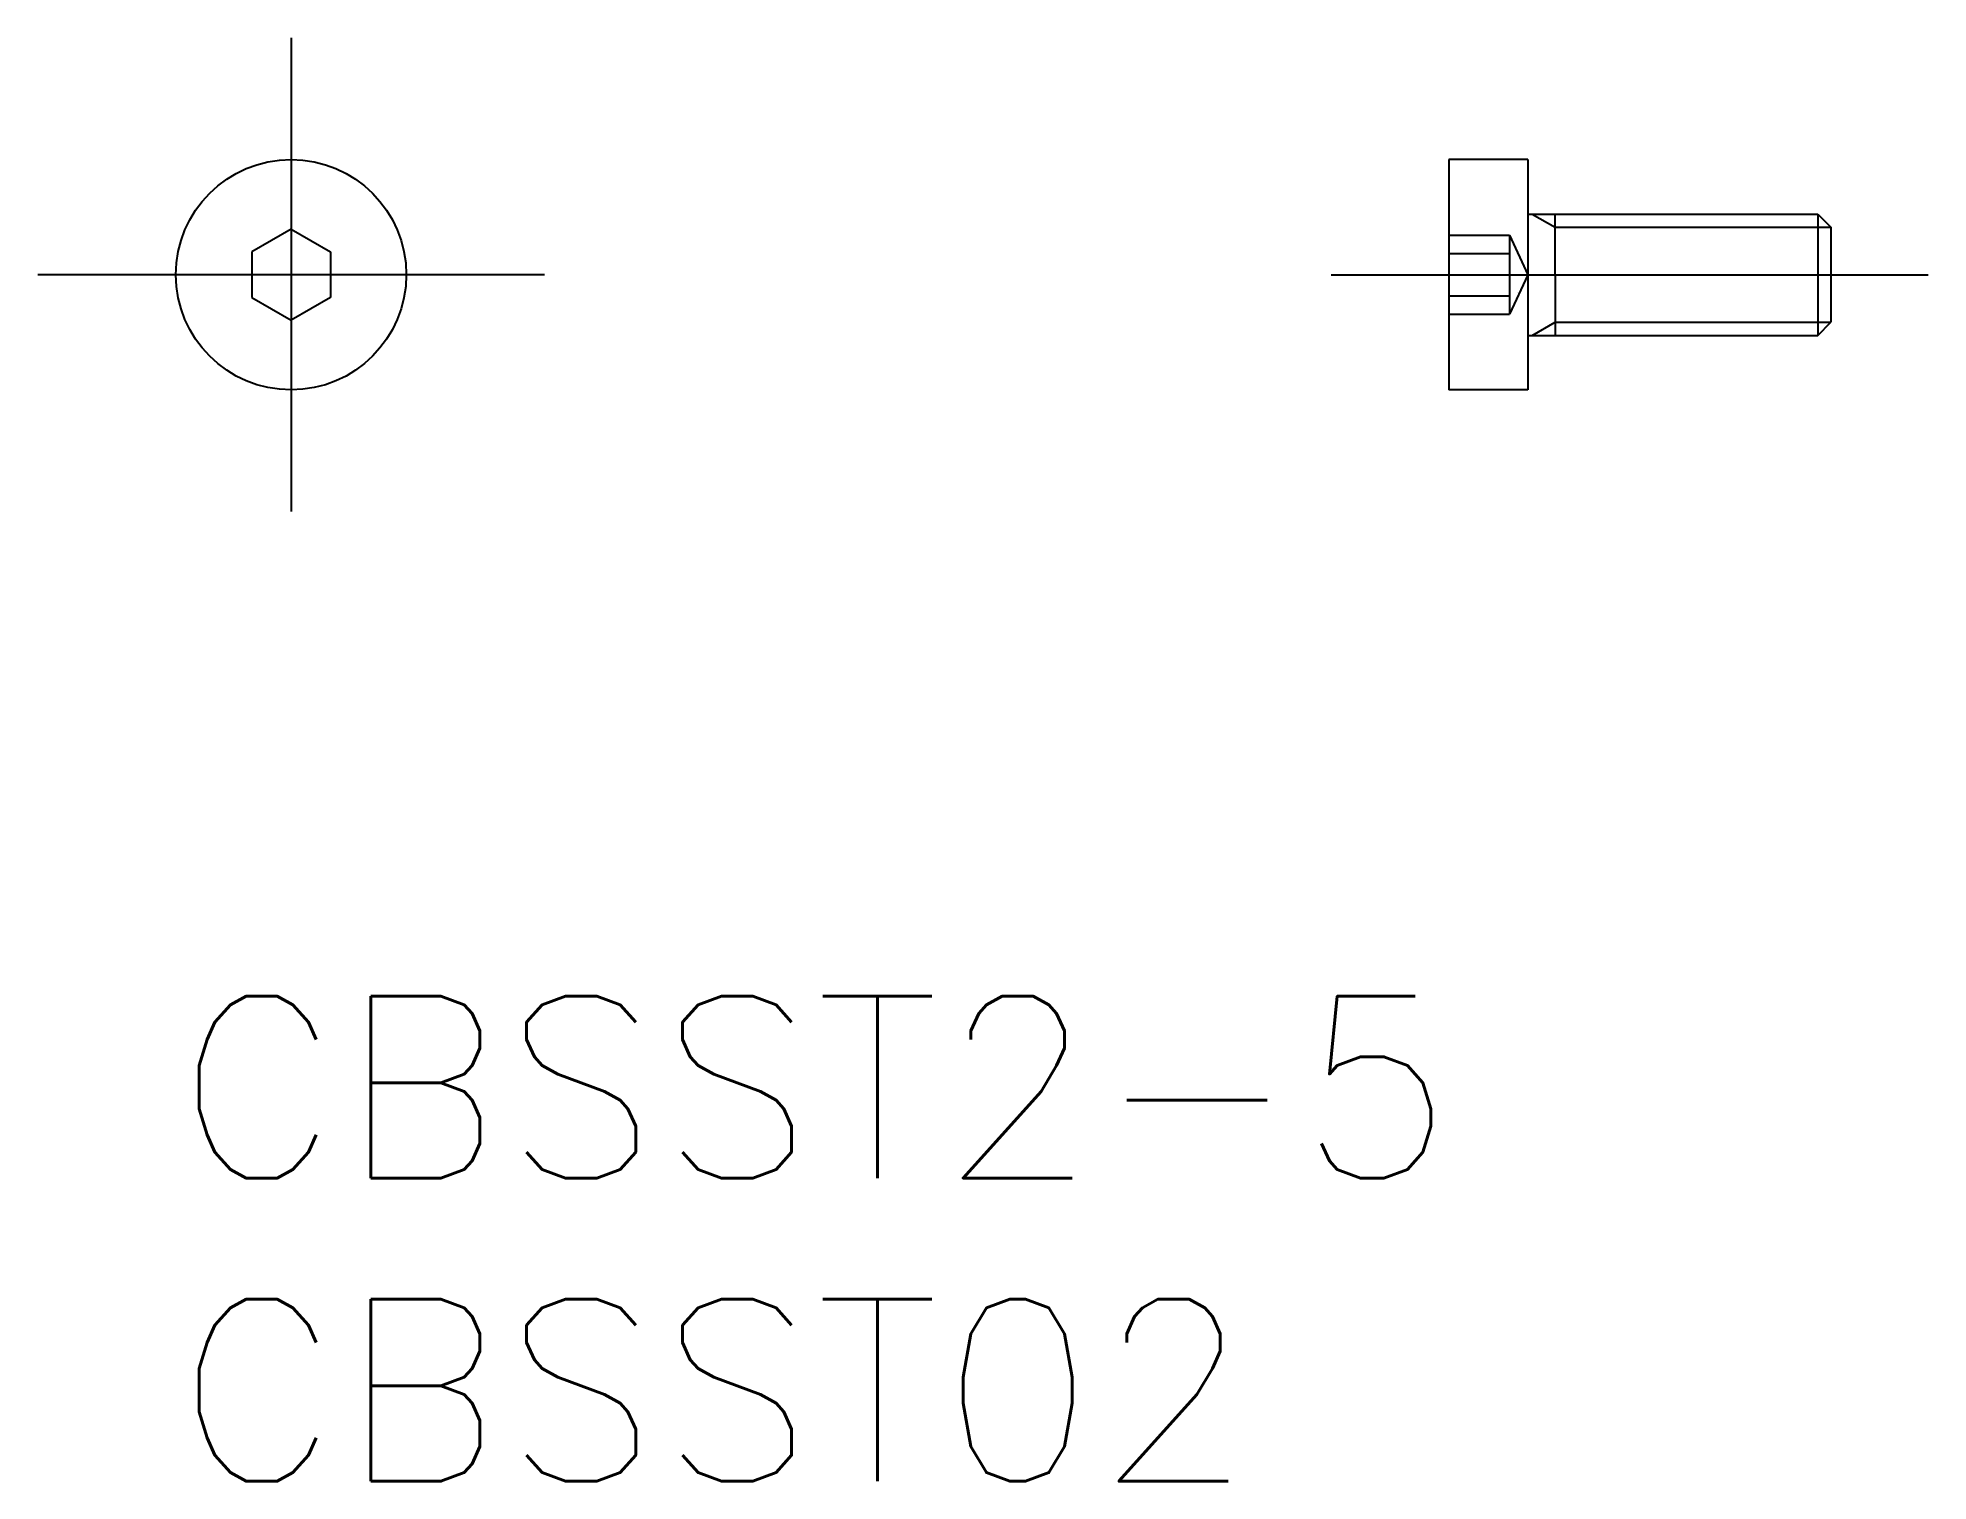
# Model space of a CAD drawing. Extents: x -2.3 to 28.9, y -8 to 15.8.
import ezdxf

# ---------------------------------------------------------------- set-up
doc = ezdxf.new("R2010")
doc.units = 0
doc.header["$LTSCALE"] = 0.5
doc.linetypes.add('CENTER', pattern=[50.8, 31.75, -6.35, 6.35, -6.35])
doc.linetypes.add('DASHED', pattern=[19.05, 12.7, -6.35])
for name, color, linetype in [('MSM_CENTER', 1, 'CENTER'), ('MSM_CONTINUOUS', 7, 'CONTINUOUS'), ('MSM_DASHED', 4, 'DASHED'), ('MSM_NARROW', 5, 'CONTINUOUS'), ('MSM_PART_NUMBER', 7, 'CONTINUOUS')]:
    doc.layers.add(name, color=color, linetype=linetype)
doc.styles.get("Standard").update_dxf_attribs({"font": 'txt.shx', "height": 3, "bigfont": 'bigfont.shx'})

msp = doc.modelspace()

# ---------------------------------------------------------------- linework, layer by layer
at = {"layer": 'MSM_CENTER'}
for p, q in [((1.9, 15.808), (1.9, 7.992)), ((6.079, 11.9), (-2.279, 11.9)), ((19.06, 11.9), (28.906, 11.9))]:
    msp.add_line(p, q, dxfattribs=at)
at = {"layer": 'MSM_CONTINUOUS'}
for p, q in [((21, 13.8), (21, 10)), ((22.3, 13.8), (21, 13.8)), ((22.3, 13.8), (22.3, 10)), ((22.3, 12.9), (27.083, 12.9)), ((22.749, 12.9), (22.75, 10.9)), ((27.083, 12.9), (27.084, 10.9)), ((27.083, 12.9), (27.3, 12.684)), ((1.9, 12.651), (1.25, 12.275)), ((1.9, 12.651), (2.55, 12.275)), ((27.3, 12.684), (27.3, 11.116)), ((1.25, 12.275), (1.25, 11.525)), ((2.55, 12.275), (2.55, 11.525)), ((1.25, 11.525), (1.9, 11.149)), ((2.55, 11.525), (1.9, 11.149)), ((27.083, 10.9), (27.3, 11.116)), ((22.3, 10.9), (27.083, 10.9)), ((22.3, 10), (21, 10))]:
    msp.add_line(p, q, dxfattribs=at)
msp.add_circle((1.9, 11.9), 1.9, dxfattribs=at)
at = {"layer": 'MSM_DASHED'}
for p, q in [((21.003, 12.55), (22, 12.55)), ((22, 12.55), (22.3, 11.9)), ((22, 12.55), (22, 11.25)), ((21.003, 12.25), (22.003, 12.25)), ((22.3, 11.9), (21.997, 11.25)), ((21, 11.55), (22, 11.55)), ((22.134, 11.613), (22.134, 11.613)), ((21, 11.25), (21.997, 11.25))]:
    msp.add_line(p, q, dxfattribs=at)
at = {"layer": 'MSM_NARROW'}
for p, q in [((22.375, 12.9), (22.75, 12.683)), ((22.75, 12.683), (27.3, 12.684)), ((22.375, 10.9), (22.75, 11.116)), ((22.75, 11.116), (27.3, 11.116))]:
    msp.add_line(p, q, dxfattribs=at)

# ---------------------------------------------------------------- texts
at = {"layer": 'MSM_PART_NUMBER'}
for s, p in [('CBSST2-5', (0, -3)), ('CBSST02', (0, -8))]:
    msp.add_text(s, height=3, dxfattribs=at).set_placement(p)

doc.saveas('drawing.dxf')
